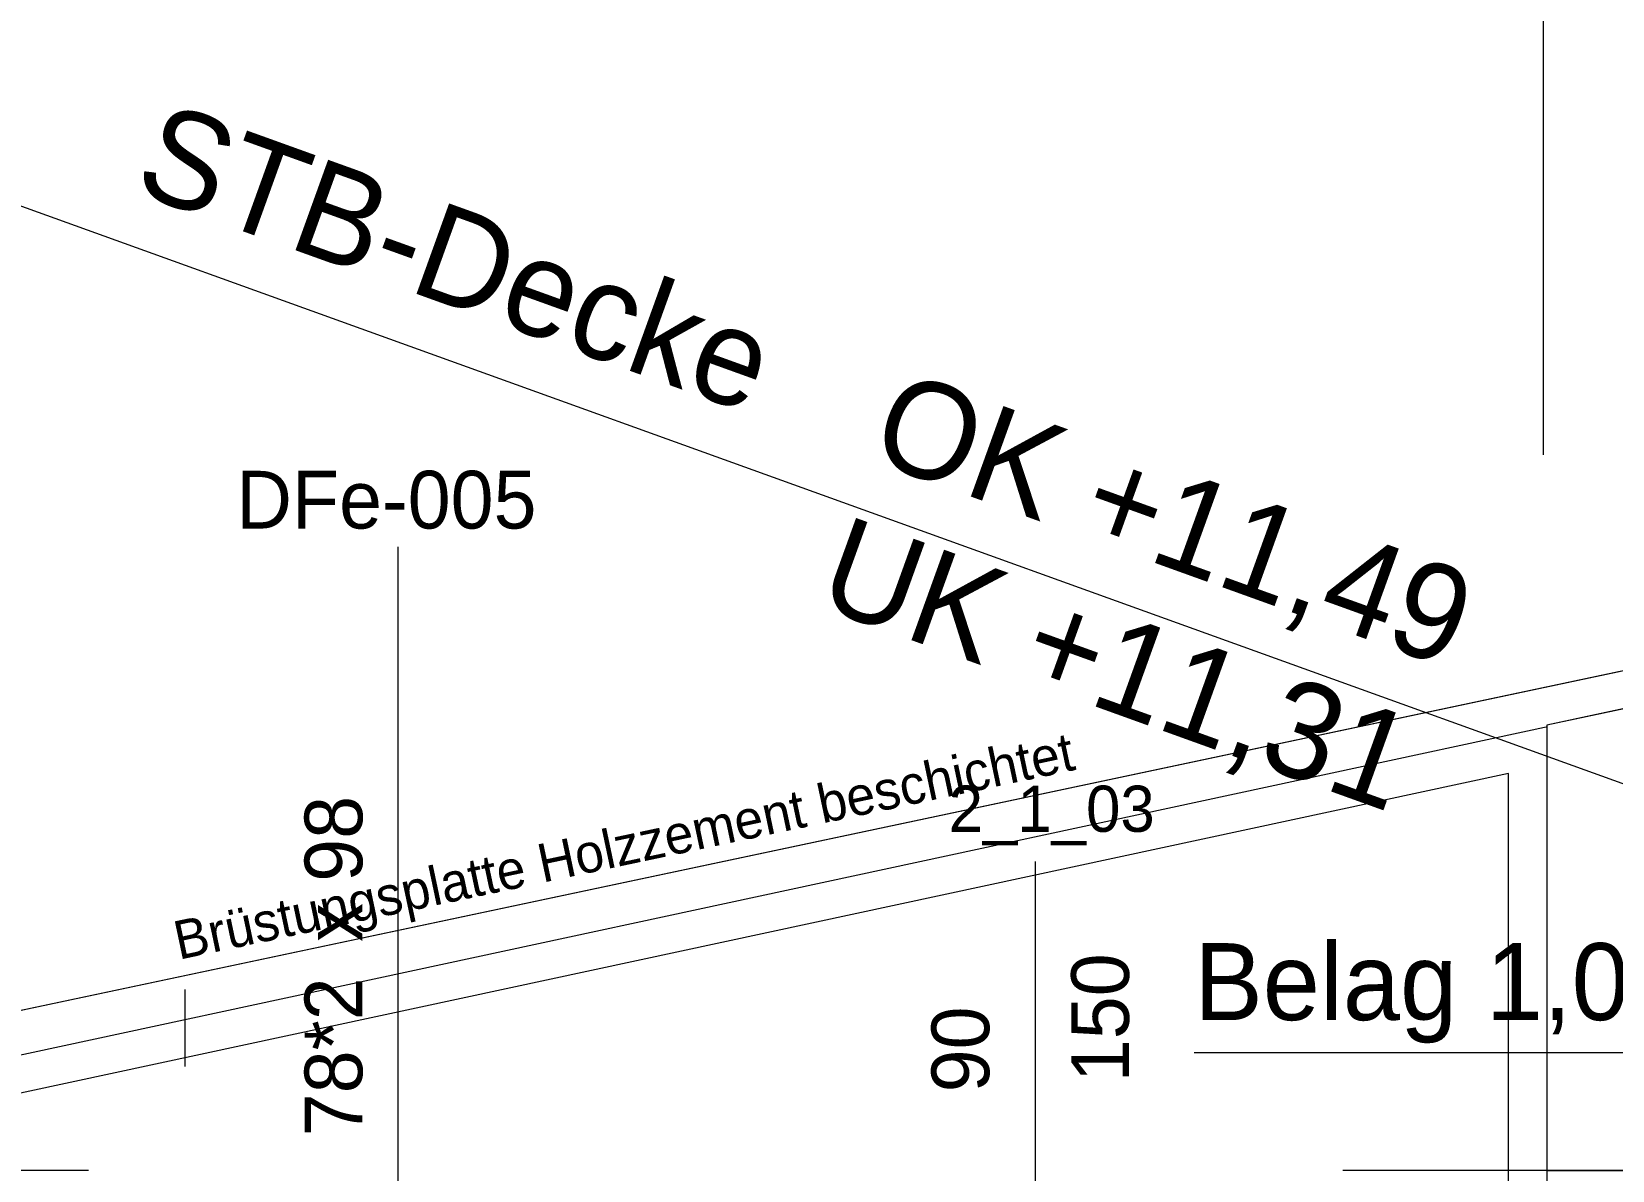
# Model space of a CAD drawing. Header units: metres. Extents: x -3 to 171, y -23 to 41.
# Drawn here: x 1.036 to 3.09, y 0.07 to 1.55 of the extents above; entities that cross this region are included whole.
import ezdxf

# ---------------------------------------------------------------- set-up
doc = ezdxf.new("R2010")
doc.units = ezdxf.units.M
doc.header["$MEASUREMENT"] = 0
doc.set_wipeout_variables(frame=1)
for name, pattern in [('Achse', [0.004, 0.002, -0.001, 0, -0.001]), ('Schnittlinie', [0.006, 0.003, -0.0015, 0, -0.0015]), ('Wipeout_Contour', [1, 0, -1])]:
    doc.linetypes.add(name, pattern=pattern)
for name, color, linetype in [('4._1.DG PP STG1_1_000 Achsraster', 7, 'Continuous'), ('4._1.DG PP STG1_1_110 Wand Aussen', 7, 'Continuous'), ('4._1.DG PP STG1_1_140 Geländer transparent', 7, 'Continuous'), ('4._1.DG PP STG1_1_165 Fassadengestaltung Bänder', 7, 'Continuous'), ('4._1.DG PP STG1_1_325 Dachfenster', 7, 'Continuous'), ('4._1.DG PP STG1_1_851 Marker Schnitt', 7, 'Continuous'), ('4._1.DG PP STG1_1_945 Einreichplan Beschriftung', 7, 'Continuous'), ('4._1.DG PP STG1_1_950 Polierplan Bemaßung', 7, 'Continuous')]:
    doc.layers.add(name, color=color, linetype=linetype)
doc.styles.add('ERSTELLTER_STIL_2', font='')
doc.styles.get('ERSTELLTER_STIL_2').set_extended_font_data('Eurostile')

msp = doc.modelspace()

# ---------------------------------------------------------------- linework, layer by layer
at = {"layer": '4._1.DG PP STG1_1_110 Wand Aussen', "color": 7, "linetype": 'Continuous', "lineweight": 13, "ltscale": 1000, "flags": 128}
msp.add_lwpolyline([(1.0749, 0.07), (0.1247, 0.07)], dxfattribs=at)
at = {"layer": '4._1.DG PP STG1_1_165 Fassadengestaltung Bänder', "color": 7, "linetype": 'Continuous', "lineweight": 18, "ltscale": 1000, "flags": 128}
for points in [[(0, 0.0617), (3.72, 0.85), (4.81, 0.85)], [(4.81, 0.8), (3.72, 0.8), (3.005, 0.6462)], [(3.005, 0.6462), (3.005, 0)], [(2.955, 0.5857), (0.4606, 0.05)], [(2.955, 0.05), (2.955, 0.5857)]]:
    msp.add_lwpolyline(points, dxfattribs=at)
at = {"layer": '4._1.DG PP STG1_1_165 Fassadengestaltung Bänder', "color": 7, "linetype": 'Continuous', "lineweight": 13, "ltscale": 1000, "flags": 128}
msp.add_lwpolyline([(0, 0), (0, 0.0617), (3.72, 0.85), (5.89, 0.85), (13.09, 0.85), (15.2152, 0.85), (18.985, 0.0511), (18.985, 0), (18.935, 0), (18.935, 0.0074), (15.21, 0.8), (3.72, 0.8)], close=True, dxfattribs=at)
at = {"layer": '4._1.DG PP STG1_1_325 Dachfenster', "color": 7, "linetype": 'Continuous', "lineweight": 13, "ltscale": 1000}
for p, q in [((1.5119, 0.8803), (1.5119, -1.0503)), ((2.34, 0.4713), (2.34, -0.31))]:
    msp.add_line(p, q, dxfattribs=at)
at = {"layer": '4._1.DG PP STG1_1_325 Dachfenster', "color": 7, "linetype": 'Continuous', "lineweight": 13, "ltscale": 1000, "flags": 128}
for points in [[(1.11, 0.07), (1.0749, 0.07)], [(2.7789, 0.07), (2.74, 0.07)]]:
    msp.add_lwpolyline(points, dxfattribs=at)
at = {"layer": '4._1.DG PP STG1_1_851 Marker Schnitt', "color": 7, "linetype": 'Schnittlinie', "lineweight": 13, "ltscale": 1000}
msp.add_line((1.235, 4.805), (1.235, -18.6375), dxfattribs=at)

# ---------------------------------------------------------------- texts
at = {"layer": '4._1.DG PP STG1_1_325 Dachfenster', "color": 7, "linetype": 'Continuous', "lineweight": 13, "style": 'ERSTELLTER_STIL_2'}
for s, insert, char_height, attachment_point in [('\\A1;{\\pql;\\pt0;\\fEurostile|b0|i0|c0|p0;\\W1.000000;DFe-005\\fEurostile|b0|i0|c0|p0;\\W1.000000;\\fEurostile|b0|i0|c0|p0;\\W1.000000;\\fEurostile|b0|i0|c0|p0;\\W1.000000;}', (1.3018, 0.903), 0.075, 7), ('\\A1;{\\pqr;\\pt0;\\fEurostile|b0|i0|c0|p0;\\W1.000000;2_1_03}', (2.4954, 0.4926), 0.06, 9)]:
    msp.add_mtext(s, dxfattribs=dict(at, insert=insert, char_height=char_height, attachment_point=attachment_point))
at = {"layer": '4._1.DG PP STG1_1_325 Dachfenster', "color": 7, "linetype": 'Continuous', "lineweight": 13, "char_height": 0.075, "rotation": 90, "style": 'ERSTELLTER_STIL_2'}
for s, insert, attachment_point in [('\\A1;{\\pql;\\pt0;\\fEurostile|b0|i0|c0|p0;\\W1.000000;78*2\\fEurostile|b0|i0|c0|p0;\\W1.000000;\\A1{\\H.66x;\\S^  ;}\\fEurostile|b0|i0|c0|p0;\\W1.000000; x 98\\fEurostile|b0|i0|c0|p0;\\W1.000000;\\A1{\\H.66x;\\S^  ;}}', (1.4876, 0.1144), 7), ('\\A1;{\\pqr;\\pt0;\\fEurostile|b0|i0|c0|p0;\\W1.000000;150}', (2.463, 0.352), 9), ('\\A1;{\\pqr;\\pt0;\\fEurostile|b0|i0|c0|p0;\\W1.000000;90}', (2.2814, 0.283), 9)]:
    msp.add_mtext(s, dxfattribs=dict(at, insert=insert, attachment_point=attachment_point))
at = {"layer": '4._1.DG PP STG1_1_945 Einreichplan Beschriftung', "color": 7, "linetype": 'Continuous', "lineweight": 13, "insert": (1.2302, 0.3288), "char_height": 0.05, "attachment_point": 7, "rotation": 11.9651, "style": 'ERSTELLTER_STIL_2'}
msp.add_mtext('\\A1;{\\pql;\\fEurostile|b0|i0|c0|p0;\\W1.000000;Brüstungsplatte Holzzement beschichtet}', dxfattribs=at)
at = {"layer": '4._1.DG PP STG1_1_950 Polierplan Bemaßung', "color": 7, "linetype": 'Continuous', "lineweight": 13, "insert": (1.1385, 1.2692), "char_height": 0.125, "attachment_point": 4, "rotation": 340.175, "style": 'ERSTELLTER_STIL_2'}
msp.add_mtext('\\A1;{\\pql;\\fEurostile|b0|i0|c0|p0;\\W1.000000;\\fEurostile|b0|i0|c0|p0;\\W1.000000;\\fEurostile|b0|i0|c0|p0;\\W1.000000;STB-Decke\\fEurostile|b0|i0|c0|p0;\\W1.000000;\\A1{\\H.66x;\\S^  ;}\\fEurostile|b0|i0|c0|p0;\\W1.000000;\\fEurostile|b0|i0|c0|p0;\\W1.000000;\\P\\pql;\\fEurostile|b0|i0|c0|p0;\\W1.000000;\\fEurostile|b0|i0|c0|p0;\\W1.000000;\\fEurostile|b0|i0|c0|p0;\\W1.000000;\\fEurostile|b0|i0|c0|p0;\\W1.000000;\\A1{\\H.66x;\\S^  ;}\\fEurostile|b0|i0|c0|p0;\\W1.000000;\\fEurostile|b0|i0|c0|p0;\\W1.000000;}', dxfattribs=at)
at = {"layer": '4._1.DG PP STG1_1_950 Polierplan Bemaßung', "color": 7, "linetype": 'Continuous', "lineweight": 13, "insert": (2.102, 0.9411), "char_height": 0.125, "attachment_point": 4, "rotation": 340.175, "line_spacing_factor": 0.968161, "style": 'ERSTELLTER_STIL_2'}
msp.add_mtext('\\A1;{\\pql;\\fEurostile|b0|i0|c0|p0;\\W1.000000;OK \\fEurostile|b0|i0|c0|p0;\\W1.000000;+\\fEurostile|b0|i0|c0|p0;\\W1.000000;11,49\\fEurostile|b0|i0|c0|p0;\\W1.000000;\\A1{\\H.66x;\\S^  ;}\\fEurostile|b0|i0|c0|p0;\\W1.000000;\\fEurostile|b0|i0|c0|p0;\\W1.000000;\\P\\pql;\\fEurostile|b0|i0|c0|p0;\\W1.000000;UK \\fEurostile|b0|i0|c0|p0;\\W1.000000;+\\fEurostile|b0|i0|c0|p0;\\W1.000000;11,31\\fEurostile|b0|i0|c0|p0;\\W1.000000;\\A1{\\H.66x;\\S^  ;}\\fEurostile|b0|i0|c0|p0;\\W1.000000;\\fEurostile|b0|i0|c0|p0;\\W1.000000;}', dxfattribs=at)

# ---------------------------------------------------------------- next in the draw order: wipeouts: each hides what was drawn before it
at = {"color": 254, "linetype": 'Wipeout_Contour', "lineweight": 0, "ltscale": 9.798601}
msp.add_wipeout([(3.005, 0.5257), (3.125, 0.5514), (3.005, 0.6484)], dxfattribs=at).dxf.layer = '4._1.DG PP STG1_1_140 Geländer transparent'

# ---------------------------------------------------------------- next in the draw order: wipeouts: each hides what was drawn before it
at = {"color": 254, "linetype": 'Wipeout_Contour', "lineweight": 0, "ltscale": 9.088169}
msp.add_wipeout([(3.125, 0.6742), (3.005, 0.6484), (3.125, 0.5514)], dxfattribs=at).dxf.layer = '4._1.DG PP STG1_1_140 Geländer transparent'

# ---------------------------------------------------------------- next in the draw order: linework, layer by layer
at = {"layer": '4._1.DG PP STG1_1_140 Geländer transparent', "color": 7, "linetype": 'Continuous', "lineweight": 18, "ltscale": 1000, "flags": 128}
for points in [[(3.1522, 0.68), (3.005, 0.6484)], [(3.005, 0.6484), (3.005, 0.5257)]]:
    msp.add_lwpolyline(points, dxfattribs=at)

# ---------------------------------------------------------------- next in the draw order: wipeouts: each hides what was drawn before it
at = {"color": 254, "linetype": 'Wipeout_Contour', "lineweight": 0, "ltscale": 12.492748}
msp.add_wipeout([(3.005, 0.07), (3.125, 0.07), (3.125, 0.5514), (3.005, 0.5257)], dxfattribs=at).dxf.layer = '4._1.DG PP STG1_1_140 Geländer transparent'

# ---------------------------------------------------------------- next in the draw order: linework, layer by layer
at = {"layer": '4._1.DG PP STG1_1_000 Achsraster', "color": 5, "linetype": 'Achse', "lineweight": 0, "ltscale": 1000}
msp.add_line((3, 3), (3, -22.5231), dxfattribs=at)
at = {"layer": '4._1.DG PP STG1_1_110 Wand Aussen', "color": 7, "linetype": 'Continuous', "lineweight": 13, "ltscale": 1000, "flags": 128}
msp.add_lwpolyline([(3.755, 0.07), (2.7789, 0.07)], dxfattribs=at)
at = {"layer": '4._1.DG PP STG1_1_140 Geländer transparent', "color": 7, "linetype": 'Continuous', "lineweight": 18, "ltscale": 1000, "flags": 128}
for points in [[(3.005, 0.5257), (3.005, 0.07)], [(3.005, 0.07), (3.125, 0.07)]]:
    msp.add_lwpolyline(points, dxfattribs=at)
at = {"layer": '4._1.DG PP STG1_1_950 Polierplan Bemaßung', "color": 7, "linetype": 'Continuous', "lineweight": 13, "ltscale": 1000}
msp.add_line((0.9869, 1.3357), (5.94, -0.45), dxfattribs=at)
at = {"layer": '4._1.DG PP STG1_1_950 Polierplan Bemaßung', "color": 8, "linetype": 'Continuous', "lineweight": 0, "ltscale": 1000}
msp.add_line((3.4471, 0.2226), (2.5466, 0.2226), dxfattribs=at)

# ---------------------------------------------------------------- next in the draw order: texts
at = {"layer": '4._1.DG PP STG1_1_950 Polierplan Bemaßung', "color": 8, "linetype": 'Continuous', "lineweight": 0, "insert": (2.5466, 0.2351), "char_height": 0.1, "attachment_point": 7, "style": 'ERSTELLTER_STIL_2'}
msp.add_mtext('\\A1;{\\pql;\\fEurostile|b0|i0|c0|p0;\\W1.000000;Belag\\fEurostile|b0|i0|c0|p0;\\W1.000000; \\fEurostile|b0|i0|c0|p0;\\W1.000000;1,000\\fEurostile|b0|i0|c0|p0;\\W1.000000;%}', dxfattribs=at)

doc.saveas('drawing.dxf')
